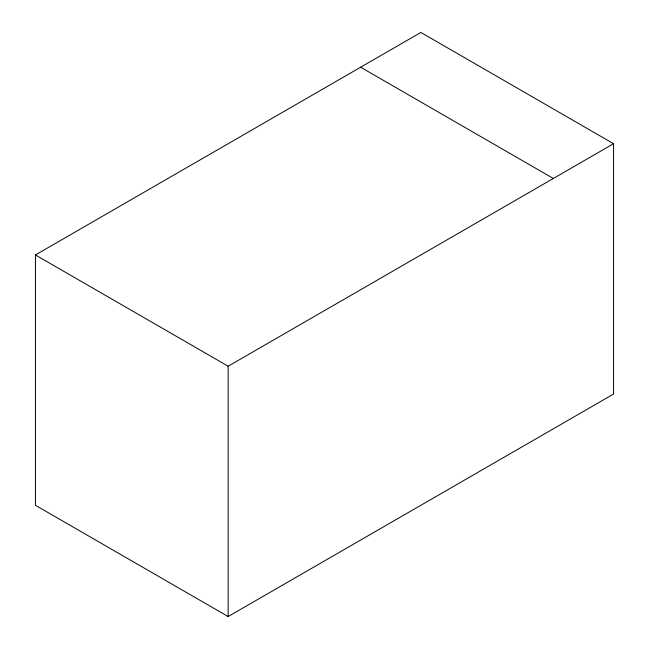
<?xml version="1.0" encoding="UTF-8"?>
<svg xmlns="http://www.w3.org/2000/svg" width="649" height="649" viewBox="0 0 649 649"><rect width="100%" height="100%" fill="white"/><g stroke="black" fill="none" stroke-linecap="round" stroke-linejoin="round"><path stroke-width="0.97" d="M35.444 254.96L420.852 32.45L613.556 143.705L613.556 394.04L228.148 616.55L35.444 505.295L35.444 254.96L228.148 366.223L613.556 143.705M360.633 67.22L553.337 178.475M228.148 366.223L228.148 616.55"/></g></svg>
